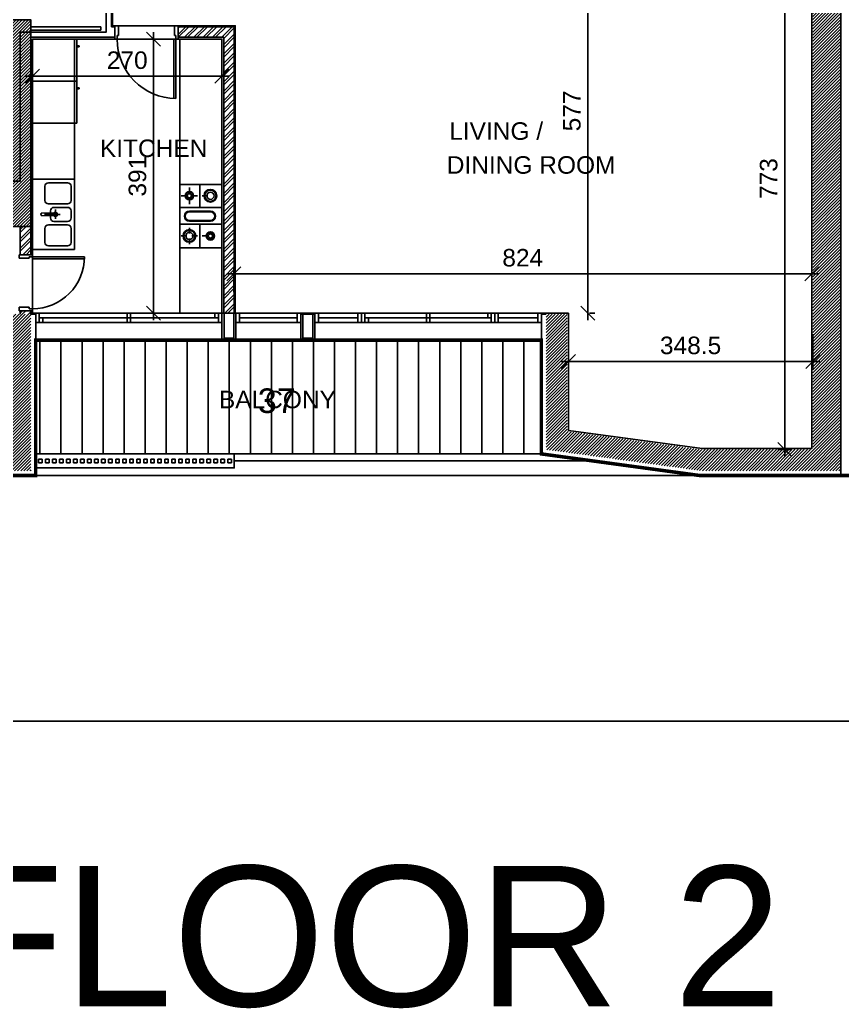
# Model space of a CAD drawing. Extents: x 0 to 47, y -4.1 to 58.5.
# Drawn here: x 15.62 to 27.35, y -4.1 to 10 of the extents above; entities that cross this region are included whole.
import ezdxf
from ezdxf.enums import TextEntityAlignment as Align

# ---------------------------------------------------------------- set-up
doc = ezdxf.new("R2010")
doc.units = 0
doc.header["$MEASUREMENT"] = 0
doc.header["$PDMODE"] = 35
doc.header["$PDSIZE"] = 0.3
doc.layers.get('0').update_dxf_attribs({"linetype": 'CONTINUOUS'})
doc.layers.get('DEFPOINTS').update_dxf_attribs({"linetype": 'CONTINUOUS'})
for name, color, linetype in [('A-ALU', 9, 'CONTINUOUS'), ('A-AREAS', 6, 'CONTINUOUS'), ('A-AREAS-TXT', 6, 'CONTINUOUS'), ('A-BALUST', 1, 'CONTINUOUS'), ('A-claustra', 9, 'CONTINUOUS'), ('a-dim', 3, 'CONTINUOUS'), ('A-DOORS', 1, 'CONTINUOUS'), ('A-HATCH-CONC', 8, 'CONTINUOUS'), ('A-HATCH-WALL', 8, 'CONTINUOUS'), ('a-kitchen', 61, 'CONTINUOUS'), ('a-kitchen-50', 61, 'CONTINUOUS'), ('A-NOMENCLATURE', 3, 'CONTINUOUS'), ('A-PLASTER', 8, 'CONTINUOUS'), ('A-PORTE', 1, 'CONTINUOUS'), ('A-PROJECTION', 9, 'CONTINUOUS'), ('a-revetement', 1, 'CONTINUOUS'), ('a-stru-fac', 200, 'CONTINUOUS'), ('A-TILES', 137, 'CONTINUOUS'), ('A-WALL', 4, 'CONTINUOUS'), ('areaexe', 2, 'CONTINUOUS'), ('Parcelle$0$N-PLOT', 5, 'CONTINUOUS'), ('S-2ND-3RD-4-5-6TH$0$A-STR 2-3-4-5-6', 2, 'CONTINUOUS'), ('S-BASEMENT 2$0$A-STR BASEMENT TF', 2, 'CONTINUOUS')]:
    doc.layers.add(name, color=color, linetype=linetype)
doc.styles.add('A100-STEXT', font='Arial Regular.ttf', dxfattribs={"height": 0.25})
doc.styles.add('S-BASEMENT 2$0$STYLE1', font='Arial Regular.ttf')
doc.dimstyles.new('A100-DIM', dxfattribs={"dimtxt": 0.25, "dimasz": 0.2, "dimexe": 0.1, "dimexo": 0.3, "dimgap": 0.1, "dimtad": 1, "dimlfac": 100, "dimrnd": 0.5, "dimdsep": 46, "dimtxsty": 'A100-STEXT', "dimblk1": 'OBLIQUE', "dimblk2": 'OBLIQUE', "dimsah": 1, "dimcen": -0.05, "dimdle": 0.1, "dimclrd": 15, "dimclre": 15, "dimclrt": 256, "dimadec": 0, "dimazin": 0, "dimtfac": 0.28, "dimtix": 1, "dimtmove": 2, "dimatfit": 3, "dimldrblk": 'OBLIQUE', "dimfxl": 1, "dimtolj": 1, "dimarcsym": 0})

# ---------------------------------------------------------------- blocks, each defined once
blk = doc.blocks.new('P80E19D')
at = {"layer": 'A-PORTE'}
for p, q in [((0, -0.19), (0, 0)), ((0, 0), (0.05, 0)), ((0.05, 0), (0.05, -0.14)), ((0.75, 0), (0.75, -0.14)), ((0.8, 0), (0.75, 0)), ((0.8, -0.19), (0.8, 0)), ((0.05, -0.14), (0.03, -0.14)), ((0.03, -0.14), (0.03, -0.19)), ((0.75, -0.14), (0.77, -0.14)), ((0.77, -0.14), (0.77, -0.19)), ((0.03, -0.19), (0, -0.19)), ((0.06, -0.19), (0.02, -0.19)), ((0.03, -0.19), (0.03, -0.93)), ((0.06, -0.93), (0.06, -0.19)), ((0.77, -0.19), (0.8, -0.19))]:
    blk.add_line(p, q, dxfattribs=at)
blk.add_arc((0.03, -0.19), 0.74, 270, 0, dxfattribs=at)
blk = doc.blocks.new('sink')
at = {"layer": 'a-kitchen'}
for p, q in [((0.17, -0.5), (0.395, -0.5)), ((0.325, -0.43), (0.325, -0.565))]:
    blk.add_line(p, q, dxfattribs=at)
blk.add_lwpolyline([(0.6, -1), (0.6, 0), (0, 0), (0, -1)], close=True, dxfattribs=at)
for points in [[(0.225, -0.05), (0.5, -0.05, -0.414214), (0.55, -0.1), (0.55, -0.3, -0.414214), (0.5, -0.35), (0.225, -0.35, -0.414214), (0.175, -0.3), (0.175, -0.1, -0.414214)], [(0.134, -0.48), (0.316, -0.485, -0.89936), (0.316, -0.515), (0.134, -0.52, -0.70892)], [(0.225, -0.95), (0.5, -0.95, 0.414214), (0.55, -0.9), (0.55, -0.7, 0.414214), (0.5, -0.65), (0.225, -0.65, 0.414214), (0.175, -0.7), (0.175, -0.9, 0.414214)]]:
    blk.add_lwpolyline(points, format="xyb", close=True, dxfattribs=at)
blk.add_lwpolyline([(0.255, -0.516), (0.255, -0.55, 0.414214), (0.305, -0.6), (0.5, -0.6, 0.414214), (0.55, -0.55), (0.55, -0.45, 0.414214), (0.5, -0.4), (0.305, -0.4, 0.414214), (0.255, -0.45), (0.255, -0.484, 62.569326)], format="xyb", dxfattribs=at)
for radius, start, end in [(0.03, 211.8659, 148.1341), (0.02, 229.2152, 130.7848)]:
    blk.add_arc((0.325, -0.5), radius, start, end, dxfattribs=at)
blk = doc.blocks.new('oven')
at = {"layer": 'a-kitchen'}
for p, q in [((0.314, 0), (0.314, -0.327)), ((0.314, 0), (0.314, -0.327)), ((0.464, -0.138), (0.464, -0.043)), ((0.464, -0.138), (0.464, -0.043)), ((0.199, -0.16), (0.281, -0.16)), ((0.199, -0.16), (0.281, -0.16)), ((0.441, -0.16), (0.346, -0.16)), ((0.441, -0.16), (0.346, -0.16)), ((0.464, -0.183), (0.464, -0.278)), ((0.464, -0.183), (0.464, -0.278)), ((0.486, -0.16), (0.581, -0.16)), ((0.486, -0.16), (0.581, -0.16)), ((0.594, -0.327), (0, -0.327)), ((0.6, -0.327), (0, -0.327)), ((0.164, -0.378), (0.464, -0.378)), ((0.164, -0.378), (0.464, -0.378)), ((0.164, -0.388), (0.464, -0.388)), ((0.164, -0.388), (0.464, -0.388)), ((0.464, -0.512), (0.164, -0.512)), ((0.464, -0.512), (0.164, -0.512)), ((0.464, -0.522), (0.164, -0.522)), ((0.464, -0.522), (0.164, -0.522)), ((0.594, -0.567), (0, -0.567)), ((0.6, -0.567), (0, -0.567)), ((0.314, -0.567), (0.314, -0.9)), ((0.314, -0.567), (0.314, -0.9)), ((0.464, -0.698), (0.464, -0.616)), ((0.464, -0.698), (0.464, -0.616)), ((0.186, -0.733), (0.281, -0.733)), ((0.186, -0.733), (0.281, -0.733)), ((0.428, -0.733), (0.346, -0.733)), ((0.428, -0.733), (0.346, -0.733)), ((0.464, -0.769), (0.464, -0.851)), ((0.464, -0.769), (0.464, -0.851)), ((0.499, -0.733), (0.581, -0.733)), ((0.499, -0.733), (0.581, -0.733))]:
    blk.add_line(p, q, dxfattribs=at)
blk.add_lwpolyline([(0, -0.9), (0, 0), (0.6, 0), (0.6, -0.9)], close=True, dxfattribs=at)
for centre, radius in [((0.164, -0.16), 0.0904), ((0.164, -0.16), 0.0904), ((0.164, -0.16), 0.0804), ((0.164, -0.16), 0.0804), ((0.164, -0.16), 0.0514), ((0.164, -0.16), 0.0514), ((0.464, -0.16), 0.0597), ((0.464, -0.16), 0.0597), ((0.464, -0.16), 0.0497), ((0.464, -0.16), 0.0497), ((0.464, -0.16), 0.0299), ((0.464, -0.16), 0.0299), ((0.164, -0.733), 0.0597), ((0.164, -0.733), 0.0597), ((0.164, -0.733), 0.0497), ((0.164, -0.733), 0.0497), ((0.164, -0.733), 0.0299), ((0.164, -0.733), 0.0299), ((0.464, -0.733), 0.0904), ((0.464, -0.733), 0.0904), ((0.464, -0.733), 0.0804), ((0.464, -0.733), 0.0804), ((0.464, -0.733), 0.0514), ((0.464, -0.733), 0.0514)]:
    blk.add_circle(centre, radius, dxfattribs=at)
for centre, radius, start, end in [((0.164, -0.45), 0.0719, 90, 270), ((0.164, -0.45), 0.0719, 90, 270), ((0.164, -0.45), 0.0619, 90, 270), ((0.164, -0.45), 0.0619, 90, 270), ((0.464, -0.45), 0.0719, 270, 90), ((0.464, -0.45), 0.0719, 270, 90), ((0.464, -0.45), 0.0619, 270, 90), ((0.464, -0.45), 0.0619, 270, 90)]:
    blk.add_arc(centre, radius, start, end, dxfattribs=at)
blk = doc.blocks.new('frigo')
at = {"layer": 'a-kitchen'}
for p, q in [((-0.631, 0), (0, 0)), ((-0.631, -0.097), (-0.663, -0.097)), ((-0.663, -0.097), (-0.663, -0.11)), ((-0.631, -0.097), (-0.663, -0.097)), ((-0.663, -0.097), (-0.663, -0.11)), ((-0.631, -0.11), (-0.663, -0.11)), ((-0.631, -0.11), (-0.663, -0.11)), ((-0.631, -0.6), (-0.631, 0)), ((-0.631, -0.6), (-0.631, 0)), ((-0.599, 0), (-0.599, -0.6)), ((-0.599, 0), (-0.599, -0.6))]:
    blk.add_line(p, q, dxfattribs=at)
blk.add_lwpolyline([(-0.631, -0.6), (-0.631, 0), (0, 0), (0, -0.6)], close=True, dxfattribs=at)
blk = doc.blocks.new('P90E19D')
at = {"layer": 'A-PORTE'}
for p, q in [((0, 0), (0.05, 0)), ((0, -0.19), (0, 0)), ((0.03, -0.14), (0.03, -0.19)), ((0.05, -0.14), (0.03, -0.14)), ((0.05, 0), (0.05, -0.14)), ((0.9, 0), (0.85, 0)), ((0.85, 0), (0.85, -0.14)), ((0.85, -0.14), (0.87, -0.14)), ((0.87, -0.14), (0.87, -0.19)), ((0.9, -0.19), (0.9, 0)), ((0.03, -0.19), (0, -0.19)), ((0.06, -0.19), (0.02, -0.19)), ((0.03, -0.19), (0.03, -1.04)), ((0.06, -1.039), (0.06, -0.19)), ((0.87, -0.19), (0.9, -0.19))]:
    blk.add_line(p, q, dxfattribs=at)
blk.add_arc((0.02, -0.19), 0.85, 270.6741, 360, dxfattribs=at)
blk = doc.blocks.new('_OBLIQUE')
at = {"color": 0, "linetype": 'ByBlock'}
blk.add_line((-0.5, -0.5), (0.5, 0.5), dxfattribs=at)
blk = doc.blocks.new('*D241')
at = {"layer": 'a-dim', "color": 15, "lineweight": -2, "transparency": 16777216}
for p, q in [((23.721, 5.715), (23.721, 11.685)), ((23.743, 11.585), (23.821, 11.585)), ((23.743, 5.815), (23.821, 5.815))]:
    blk.add_line(p, q, dxfattribs=at)
at = {"layer": 'DEFPOINTS', "color": 0, "transparency": 16777216}
for p in [(23.443, 11.585), (23.721, 11.585), (23.443, 5.815)]:
    blk.add_point(p, dxfattribs=at)
at = {"layer": 'a-dim', "color": 15, "lineweight": -2, "transparency": 16777216, "xscale": 0.2, "yscale": 0.2, "zscale": 0.2}
for p, rotation in [((23.721, 11.585), 90), ((23.721, 5.815), 270)]:
    blk.add_blockref('_OBLIQUE', p, dxfattribs=dict(at, rotation=rotation))
at = {"layer": 'a-dim', "transparency": 16777216, "insert": (23.494, 8.7), "char_height": 0.25, "attachment_point": 5, "rotation": 90, "style": 'A100-STEXT'}
blk.add_mtext('\\A1;577', dxfattribs=at)
blk = doc.blocks.new('*D242')
at = {"layer": 'a-dim', "color": 15, "lineweight": -2, "transparency": 16777216}
for p, q in [((18.573, 6.377), (27.013, 6.377)), ((18.673, 6.115), (18.673, 6.477)), ((26.913, 6.115), (26.913, 6.477))]:
    blk.add_line(p, q, dxfattribs=at)
at = {"layer": 'DEFPOINTS', "color": 0, "transparency": 16777216}
for p in [(26.913, 6.377), (18.673, 5.815), (26.913, 5.815)]:
    blk.add_point(p, dxfattribs=at)
at = {"layer": 'a-dim', "color": 15, "lineweight": -2, "transparency": 16777216, "xscale": 0.2, "yscale": 0.2, "zscale": 0.2, "rotation": 180}
blk.add_blockref('_OBLIQUE', (18.673, 6.377), dxfattribs=at)
at = {"layer": 'a-dim', "color": 15, "lineweight": -2, "transparency": 16777216, "xscale": 0.2, "yscale": 0.2, "zscale": 0.2}
blk.add_blockref('_OBLIQUE', (26.913, 6.377), dxfattribs=at)
at = {"layer": 'a-dim', "transparency": 16777216, "insert": (22.793, 6.605), "char_height": 0.25, "attachment_point": 5, "style": 'A100-STEXT'}
blk.add_mtext('\\A1;824', dxfattribs=at)
blk = doc.blocks.new('*D243')
at = {"layer": 'a-dim', "color": 15, "lineweight": -2, "transparency": 16777216}
for p, q in [((23.443, 5.515), (23.443, 5.028)), ((26.928, 5.515), (26.928, 5.028)), ((23.343, 5.128), (27.028, 5.128))]:
    blk.add_line(p, q, dxfattribs=at)
at = {"layer": 'DEFPOINTS', "color": 0, "transparency": 16777216}
for p in [(23.443, 5.815), (26.928, 5.815), (26.928, 5.128)]:
    blk.add_point(p, dxfattribs=at)
at = {"layer": 'a-dim', "color": 15, "lineweight": -2, "transparency": 16777216, "xscale": 0.2, "yscale": 0.2, "zscale": 0.2, "rotation": 180}
blk.add_blockref('_OBLIQUE', (23.443, 5.128), dxfattribs=at)
at = {"layer": 'a-dim', "color": 15, "lineweight": -2, "transparency": 16777216, "xscale": 0.2, "yscale": 0.2, "zscale": 0.2}
blk.add_blockref('_OBLIQUE', (26.928, 5.128), dxfattribs=at)
at = {"layer": 'a-dim', "transparency": 16777216, "insert": (25.186, 5.355), "char_height": 0.25, "attachment_point": 5, "style": 'A100-STEXT'}
blk.add_mtext('\\A1;348.5', dxfattribs=at)
blk = doc.blocks.new('*D244')
at = {"layer": 'a-dim', "color": 15, "lineweight": -2, "transparency": 16777216}
for p, q in [((26.528, 11.7), (26.528, 3.77)), ((26.628, 11.6), (26.428, 11.6)), ((26.628, 3.87), (26.428, 3.87))]:
    blk.add_line(p, q, dxfattribs=at)
at = {"layer": 'DEFPOINTS', "color": 0, "transparency": 16777216}
for p in [(26.928, 11.6), (26.528, 3.87), (26.928, 3.87)]:
    blk.add_point(p, dxfattribs=at)
at = {"layer": 'a-dim', "color": 15, "lineweight": -2, "transparency": 16777216, "xscale": 0.2, "yscale": 0.2, "zscale": 0.2}
for p, rotation in [((26.528, 11.6), 90), ((26.528, 3.87), 270)]:
    blk.add_blockref('_OBLIQUE', p, dxfattribs=dict(at, rotation=rotation))
at = {"layer": 'a-dim', "transparency": 16777216, "insert": (26.3, 7.735), "char_height": 0.25, "attachment_point": 5, "rotation": 90, "style": 'A100-STEXT'}
blk.add_mtext('\\A1;773', dxfattribs=at)
blk = doc.blocks.new('*D245')
at = {"layer": 'a-dim', "color": 15, "lineweight": -2, "transparency": 16777216}
for p, q in [((17.528, 5.715), (17.528, 9.825)), ((17.476, 9.725), (17.628, 9.725)), ((17.476, 5.815), (17.628, 5.815))]:
    blk.add_line(p, q, dxfattribs=at)
at = {"layer": 'DEFPOINTS', "color": 0, "transparency": 16777216}
for p in [(17.176, 9.725), (17.528, 9.725), (17.176, 5.815)]:
    blk.add_point(p, dxfattribs=at)
at = {"layer": 'a-dim', "color": 15, "lineweight": -2, "transparency": 16777216, "xscale": 0.2, "yscale": 0.2, "zscale": 0.2}
for p, rotation in [((17.528, 9.725), 90), ((17.528, 5.815), 270)]:
    blk.add_blockref('_OBLIQUE', p, dxfattribs=dict(at, rotation=rotation))
at = {"layer": 'a-dim', "transparency": 16777216, "insert": (17.3, 7.77), "char_height": 0.25, "attachment_point": 5, "rotation": 90, "style": 'A100-STEXT'}
blk.add_mtext('\\A1;391', dxfattribs=at)
blk = doc.blocks.new('*D246')
at = {"layer": 'a-dim', "color": 15, "lineweight": -2, "transparency": 16777216}
for p, q in [((15.803, 9.425), (15.803, 9.095)), ((18.503, 9.425), (18.503, 9.095)), ((15.703, 9.195), (18.603, 9.195))]:
    blk.add_line(p, q, dxfattribs=at)
at = {"layer": 'DEFPOINTS', "color": 0, "transparency": 16777216}
for p in [(15.803, 9.725), (18.503, 9.725), (18.503, 9.195)]:
    blk.add_point(p, dxfattribs=at)
at = {"layer": 'a-dim', "color": 15, "lineweight": -2, "transparency": 16777216, "xscale": 0.2, "yscale": 0.2, "zscale": 0.2, "rotation": 180}
blk.add_blockref('_OBLIQUE', (15.803, 9.195), dxfattribs=at)
at = {"layer": 'a-dim', "color": 15, "lineweight": -2, "transparency": 16777216, "xscale": 0.2, "yscale": 0.2, "zscale": 0.2}
blk.add_blockref('_OBLIQUE', (18.503, 9.195), dxfattribs=at)
at = {"layer": 'a-dim', "transparency": 16777216, "insert": (17.153, 9.422), "char_height": 0.25, "attachment_point": 5, "style": 'A100-STEXT'}
blk.add_mtext('\\A1;270', dxfattribs=at)

msp = doc.modelspace()

# ---------------------------------------------------------------- hatches: boundary and pattern name
at = {"layer": 'A-HATCH-CONC'}
h = msp.add_hatch(dxfattribs=at)
h.set_pattern_fill('ANSI31', color=256, scale=0.25, style=0)
h.paths.add_polyline_path([(27.32837, 20.33), (26.92837, 20.33), (26.92837, 3.87), (25.34873, 3.87), (23.42837, 4.13187), (23.42837, 5.8), (23.12837, 5.8), (23.12837, 3.87), (25.32837, 3.57), (27.32837, 3.57)])
h = msp.add_hatch(dxfattribs=at)
h.set_pattern_fill('ANSI31', color=256, scale=0.25, style=0)
h.paths.add_polyline_path([(15.77837, 10), (15.05337, 10), (15.05337, 9.75), (15.47837, 9.75), (15.47837, 7.85), (11.87837, 7.85), (11.87837, 9.75), (12.30337, 9.75), (12.30337, 10), (11.57837, 10), (11.57837, 7.05), (11.87837, 7.05), (11.87837, 7.55), (15.47837, 7.55), (15.47837, 7.05), (15.77837, 7.05)])
h = msp.add_hatch(dxfattribs=at)
h.set_pattern_fill('ANSI31', color=256, scale=0.25, style=0)
h.paths.add_polyline_path([(15.77837, 5.8), (15.47837, 5.8), (15.47837, 3.57), (15.77837, 3.57)])
at = {"layer": 'A-HATCH-WALL'}
h = msp.add_hatch(dxfattribs=at)
h.set_pattern_fill('ANSI32', color=256, scale=0.25, style=0)
h.paths.add_polyline_path([(18.67837, 9.9), (17.87837, 9.9), (17.87837, 9.75), (18.52837, 9.75), (18.52837, 5.815), (18.67837, 5.815)])
h = msp.add_hatch(dxfattribs=at)
h.set_pattern_fill('ANSI32', color=256, scale=0.25, style=0)
h.paths.add_polyline_path([(15.77837, 7.05), (15.62837, 7.05), (15.62837, 6.65), (15.77837, 6.65)])
h = msp.add_hatch(dxfattribs=at)
h.set_pattern_fill('ANSI32', color=256, scale=0.25, style=0)
h.paths.add_polyline_path([(15.77837, 5.85), (15.62837, 5.85), (15.62837, 5.8), (15.77837, 5.8)])
at = {"layer": 'A-TILES'}
h = msp.add_hatch(dxfattribs=at)
h.set_pattern_fill('_USER', color=256, scale=0.3, angle=90, style=0, pattern_type=0)
h.set_pattern_definition([(90, (30.60837, 8.1), (-0.3, 2e-17), [])])
h.paths.add_polyline_path([(23.05837, 3.8089), (23.05837, 5.43), (19.82837, 5.43), (19.62837, 5.43), (18.67837, 5.43), (18.47837, 5.43), (15.84837, 5.43), (15.84837, 3.8089), (18.67837, 3.8089)])

# ---------------------------------------------------------------- linework, layer by layer
at = {"layer": 'A-ALU'}
for p, q in [((15.84837, 5.815), (18.50337, 5.815)), ((15.84837, 5.815), (15.84837, 5.685)), ((15.89837, 5.815), (15.89837, 5.685)), ((18.40337, 5.75), (18.40337, 5.815)), ((18.45337, 5.685), (18.45337, 5.815)), ((18.50337, 5.685), (18.50337, 5.815)), ((18.70337, 5.815), (19.62837, 5.815)), ((18.70337, 5.685), (18.70337, 5.815)), ((18.75337, 5.685), (18.75337, 5.815)), ((19.57837, 5.815), (19.57837, 5.685)), ((19.62837, 5.815), (19.62837, 5.685)), ((19.82837, 5.815), (23.05837, 5.815)), ((19.82837, 5.815), (19.82837, 5.685)), ((19.87837, 5.815), (19.87837, 5.685)), ((20.44337, 5.815), (20.44337, 5.685)), ((20.49337, 5.815), (20.49337, 5.685)), ((20.54337, 5.815), (20.54337, 5.685)), ((22.29337, 5.815), (22.29337, 5.75)), ((22.34337, 5.815), (22.34337, 5.685)), ((22.39337, 5.815), (22.39337, 5.685)), ((22.44337, 5.815), (22.44337, 5.685)), ((23.00837, 5.815), (23.00837, 5.685)), ((23.05837, 5.815), (23.05837, 5.685)), ((15.84837, 5.685), (18.50337, 5.685)), ((18.45337, 5.75), (15.89837, 5.75)), ((15.94837, 5.685), (15.94837, 5.75)), ((18.70337, 5.685), (19.62837, 5.685)), ((18.75337, 5.75), (19.57837, 5.75)), ((19.82837, 5.685), (23.05837, 5.685)), ((19.87837, 5.75), (20.44337, 5.75)), ((22.34337, 5.75), (20.54337, 5.75)), ((20.59337, 5.75), (20.59337, 5.685)), ((22.44337, 5.75), (23.00837, 5.75)), ((15.84837, 5.43), (18.50337, 5.43)), ((18.70337, 5.43), (19.62837, 5.43)), ((19.82837, 5.43), (23.05837, 5.43))]:
    msp.add_line(p, q, dxfattribs=at)
for points in [[(17.20087, 5.815), (17.15087, 5.815), (17.15087, 5.685), (17.20087, 5.685)], [(21.46837, 5.815), (21.41837, 5.815), (21.41837, 5.685), (21.46837, 5.685)]]:
    msp.add_lwpolyline(points, close=True, dxfattribs=at)
at = {"layer": 'A-AREAS'}
for points in [[(13.67837, 3.5), (15.84837, 3.5), (15.84837, 5.43), (23.05837, 5.43), (23.05837, 3.8089), (25.32362, 3.5), (27.32837, 3.5), (27.32837, 18.67), (23.49837, 18.67), (23.49837, 20.75), (15.84837, 20.75), (15.84837, 22.5962), (13.67837, 22.5962)], [(11.72837, 7.7), (15.62837, 7.7), (15.62837, 9.825), (16.85337, 9.825), (16.85337, 11.725), (15.62837, 11.725), (15.62837, 17.4), (15.62837, 18.325), (13.7472, 18.325)], [(13.67837, 18.325), (15.62837, 18.325), (15.62837, 17.4), (15.62837, 11.725), (16.358, 11.725), (16.35337, 11.8), (15.77837, 11.8), (15.77837, 12.8), (16.27837, 12.8), (16.27837, 11.8), (16.42837, 11.8), (16.42837, 12.8), (17.02837, 12.8), (17.02837, 11.8), (16.35337, 11.8), (16.358, 11.725), (16.85337, 11.725), (16.85337, 9.825), (15.62837, 9.825), (15.62837, 7.7), (15.0126, 7.7)]]:
    msp.add_lwpolyline(points, dxfattribs=at)
msp.add_lwpolyline([(15.84837, 5.43), (23.05837, 5.43), (23.05837, 3.8089), (25.32362, 3.5), (15.84837, 3.5)], close=True, dxfattribs=at)
at = {"layer": 'A-BALUST'}
for p, q in [((18.67837, 3.8089), (23.05837, 3.8089)), ((18.67837, 3.7089), (23.7917, 3.7089))]:
    msp.add_line(p, q, dxfattribs=at)
at = {"layer": 'A-claustra'}
for points in [[(15.84837, 3.8089), (15.84837, 3.6089), (18.67837, 3.6089), (18.67837, 3.8089)], [(15.88837, 3.7339), (15.88837, 3.6839), (15.93837, 3.6839), (15.93837, 3.7339)], [(15.98837, 3.7339), (15.98837, 3.6839), (16.03837, 3.6839), (16.03837, 3.7339)], [(16.08837, 3.7339), (16.08837, 3.6839), (16.13837, 3.6839), (16.13837, 3.7339)], [(16.18837, 3.7339), (16.18837, 3.6839), (16.23837, 3.6839), (16.23837, 3.7339)], [(16.28837, 3.7339), (16.28837, 3.6839), (16.33837, 3.6839), (16.33837, 3.7339)], [(16.38837, 3.7339), (16.38837, 3.6839), (16.43837, 3.6839), (16.43837, 3.7339)], [(16.48837, 3.7339), (16.48837, 3.6839), (16.53837, 3.6839), (16.53837, 3.7339)], [(16.58837, 3.7339), (16.58837, 3.6839), (16.63837, 3.6839), (16.63837, 3.7339)], [(16.68837, 3.7339), (16.68837, 3.6839), (16.73837, 3.6839), (16.73837, 3.7339)], [(16.78837, 3.7339), (16.78837, 3.6839), (16.83837, 3.6839), (16.83837, 3.7339)], [(16.88837, 3.7339), (16.88837, 3.6839), (16.93837, 3.6839), (16.93837, 3.7339)], [(16.98837, 3.7339), (16.98837, 3.6839), (17.03837, 3.6839), (17.03837, 3.7339)], [(17.08837, 3.7339), (17.08837, 3.6839), (17.13837, 3.6839), (17.13837, 3.7339)], [(17.18837, 3.7339), (17.18837, 3.6839), (17.23837, 3.6839), (17.23837, 3.7339)], [(17.28837, 3.7339), (17.28837, 3.6839), (17.33837, 3.6839), (17.33837, 3.7339)], [(17.38837, 3.7339), (17.38837, 3.6839), (17.43837, 3.6839), (17.43837, 3.7339)], [(17.48837, 3.7339), (17.48837, 3.6839), (17.53837, 3.6839), (17.53837, 3.7339)], [(17.58837, 3.7339), (17.58837, 3.6839), (17.63837, 3.6839), (17.63837, 3.7339)], [(17.68837, 3.7339), (17.68837, 3.6839), (17.73837, 3.6839), (17.73837, 3.7339)], [(17.78837, 3.7339), (17.78837, 3.6839), (17.83837, 3.6839), (17.83837, 3.7339)], [(17.88837, 3.7339), (17.88837, 3.6839), (17.93837, 3.6839), (17.93837, 3.7339)], [(17.98837, 3.7339), (17.98837, 3.6839), (18.03837, 3.6839), (18.03837, 3.7339)], [(18.08837, 3.7339), (18.08837, 3.6839), (18.13837, 3.6839), (18.13837, 3.7339)], [(18.18837, 3.7339), (18.18837, 3.6839), (18.23837, 3.6839), (18.23837, 3.7339)], [(18.28837, 3.7339), (18.28837, 3.6839), (18.33837, 3.6839), (18.33837, 3.7339)], [(18.38837, 3.7339), (18.38837, 3.6839), (18.43837, 3.6839), (18.43837, 3.7339)], [(18.48837, 3.7339), (18.48837, 3.6839), (18.53837, 3.6839), (18.53837, 3.7339)], [(18.58837, 3.7339), (18.58837, 3.6839), (18.63837, 3.6839), (18.63837, 3.7339)]]:
    msp.add_lwpolyline(points, close=True, dxfattribs=at)
at = {"layer": 'a-kitchen-50'}
for p, q in [((16.40337, 6.725), (16.40337, 9.725)), ((17.90337, 5.815), (17.90337, 9.725))]:
    msp.add_line(p, q, dxfattribs=at)
at = {"layer": 'A-PLASTER'}
msp.add_line((15.80337, 5.85), (15.80337, 5.815), dxfattribs=at)
for points in [[(17.95337, 11.585), (16.94337, 11.585), (16.94337, 9.915), (16.97837, 9.915)], [(23.05837, 5.8), (23.05837, 5.815), (23.44337, 5.815), (23.44337, 4.14496), (25.34975, 3.885), (26.91337, 3.885), (26.91337, 11.585), (18.85337, 11.585)], [(17.87837, 9.915), (18.69337, 9.915), (18.69337, 5.815)], [(15.80337, 6.65), (15.80337, 9.725), (16.97837, 9.725)], [(17.87837, 9.725), (18.50337, 9.725), (18.50337, 5.815)], [(15.84837, 5.815), (15.80337, 5.815), (15.80337, 5.85)], [(19.62837, 5.8), (19.62837, 5.815), (19.82837, 5.815), (19.82837, 5.8)]]:
    msp.add_lwpolyline(points, dxfattribs=at)
at = {"layer": 'A-PROJECTION'}
msp.add_line((15.84837, 3.5), (25.32837, 3.5), dxfattribs=at)
at = {"layer": 'a-revetement'}
for p, q in [((15.84837, 5.8), (15.77837, 5.8)), ((15.84837, 5.8), (15.84837, 3.5)), ((23.05837, 5.8), (23.05837, 3.8089)), ((23.12837, 5.8), (23.05837, 5.8)), ((23.05837, 3.8089), (25.32362, 3.5)), ((27.32837, 3.57), (27.32837, 3.5)), ((27.32837, 3.57), (27.32837, 3.5)), ((15.84837, 3.5), (15.40837, 3.5)), ((25.32362, 3.5), (27.32837, 3.5))]:
    msp.add_line(p, q, dxfattribs=at)
for points in [[(18.70337, 5.43), (18.70337, 5.815), (18.50337, 5.815), (18.50337, 5.43)], [(19.62837, 5.8), (19.82837, 5.8), (19.82837, 5.43), (19.62837, 5.43)]]:
    msp.add_lwpolyline(points, close=True, dxfattribs=at)
at = {"layer": 'a-stru-fac'}
for points in [[(18.53337, 5.815), (18.67337, 5.815), (18.67337, 5.46), (18.53337, 5.46)], [(19.65837, 5.8), (19.79837, 5.8), (19.79837, 5.46), (19.65837, 5.46)]]:
    msp.add_lwpolyline(points, close=True, dxfattribs=at)
at = {"layer": 'A-TILES'}
for p, q in [((17.82837, 9.915), (17.02837, 9.915)), ((17.81837, 9.725), (17.00837, 9.725)), ((15.80337, 6.59), (15.80337, 5.88))]:
    msp.add_line(p, q, dxfattribs=at)
at = {"layer": 'A-WALL'}
for p, q in [((16.92837, 10.275), (16.92837, 9.9)), ((15.77837, 9.9), (16.77837, 9.9)), ((16.77837, 9.9), (16.77837, 9.85)), ((16.92837, 9.9), (16.97837, 9.9)), ((16.97837, 9.75), (16.97837, 9.9)), ((17.87837, 9.75), (17.87837, 9.9)), ((17.87837, 9.9), (18.67837, 9.9)), ((18.67837, 5.815), (18.67837, 9.9)), ((15.77837, 9.85), (16.77837, 9.85)), ((15.77837, 9.75), (16.97837, 9.75)), ((17.87837, 9.75), (18.52837, 9.75)), ((18.52837, 5.815), (18.52837, 9.75)), ((15.62837, 6.65), (15.62837, 7.05)), ((15.77837, 6.65), (15.77837, 7.05)), ((15.62837, 6.65), (15.77837, 6.65)), ((15.62837, 5.85), (15.77837, 5.85)), ((15.77837, 5.85), (15.77837, 5.8)), ((18.52837, 5.815), (18.67837, 5.815))]:
    msp.add_line(p, q, dxfattribs=at)
msp.add_lwpolyline([(15.62837, 5.85), (15.62837, 5.8)], dxfattribs=at)
at = {"layer": 'areaexe', "const_width": 0.05}
msp.add_lwpolyline([(11.50837, 3.5), (15.84837, 3.5), (15.84837, 5.43), (23.05837, 5.43), (23.05837, 3.8089), (25.32362, 3.5), (28.50837, 3.5)], dxfattribs=at)
at = {"layer": 'Parcelle$0$N-PLOT'}
msp.add_lwpolyline([(0, 0), (38.90837, 0, 0.41421356), (41.90837, 3), (41.90837, 55.45463, 0.4229554), (38.81912, 58.4533), (0, 57.29794)], format="xyb", close=True, dxfattribs=at)
at = {"layer": 'S-2ND-3RD-4-5-6TH$0$A-STR 2-3-4-5-6'}
msp.add_lwpolyline([(11.87837, 9.75), (11.87837, 7.85), (15.47837, 7.85), (15.47837, 9.75), (15.05337, 9.75), (15.05337, 10), (15.77837, 10), (15.77837, 7.05), (15.47837, 7.05), (15.47837, 7.55), (11.87837, 7.55), (11.87837, 7.05), (11.57837, 7.05), (11.57837, 10), (12.30337, 10), (12.30337, 9.75)], close=True, dxfattribs=at)

# ---------------------------------------------------------------- block references
at = {"layer": 'A-DOORS', "xscale": -1}
msp.add_blockref('P90E19D', (17.87837, 9.915), dxfattribs=at)
at = {"layer": 'A-DOORS', "xscale": -1, "rotation": 89.99999999731958}
msp.add_blockref('P80E19D', (15.61337, 6.65), dxfattribs=at)
at = {"layer": 'a-kitchen-50', "xscale": -1}
for name, p in [('frigo', (15.80337, 9.725)), ('frigo', (15.80337, 9.125)), ('oven', (18.50337, 7.65))]:
    msp.add_blockref(name, p, dxfattribs=at)
at = {"layer": 'a-kitchen-50'}
msp.add_blockref('sink', (15.80337, 7.725), dxfattribs=at)

# ---------------------------------------------------------------- texts
at = {"layer": 'A-AREAS-TXT', "style": 'A100-STEXT'}
msp.add_text('37', height=0.35, dxfattribs=at).set_placement((19.28522, 4.39265), align=Align.CENTER)
at = {"layer": 'A-NOMENCLATURE', "style": 'A100-STEXT'}
for s, p in [('LIVING /', (22.41391, 8.41776)), ('KITCHEN', (17.53, 8.16761)), ('DINING ROOM', (22.91204, 7.92956)), ('BALCONY', (19.29463, 4.5848))]:
    msp.add_text(s, height=0.25, dxfattribs=at).set_placement(p, align=Align.MIDDLE)
at = {"layer": 'S-BASEMENT 2$0$A-STR BASEMENT TF', "style": 'S-BASEMENT 2$0$STYLE1'}
msp.add_text('FLOOR 2', height=2, dxfattribs=at).set_placement((14.54066, -4.06727))

# ---------------------------------------------------------------- dimensions: what is measured, and where the dimension line sits
at = {"layer": 'a-dim'}
for p1, p2, distance, picture, middle in [((26.92837, 11.6), (26.92837, 3.87), -0.40078, '*D244', (26.29986, 7.735)), ((23.44337, 5.815), (23.44337, 11.585), -0.27782, '*D241', (23.49406, 8.7)), ((17.17587, 5.815), (17.17587, 9.725), -0.35234, '*D245', (17.30048, 7.77)), ((15.80337, 9.725), (18.50337, 9.725), -0.53034, '*D246', (17.15337, 9.42231)), ((18.67337, 5.815), (26.91337, 5.815), 0.56202, '*D242', (22.79337, 6.60466)), ((23.44337, 5.815), (26.92837, 5.815), -0.68744, '*D243', (25.18587, 5.35529))]:
    dim = msp.add_aligned_dim(p1=p1, p2=p2, distance=distance, dimstyle='A100-DIM', dxfattribs=at)
    dim.commit()
    dim.dimension.update_dxf_attribs({"geometry": picture, "text_midpoint": middle})

doc.saveas('drawing.dxf')
